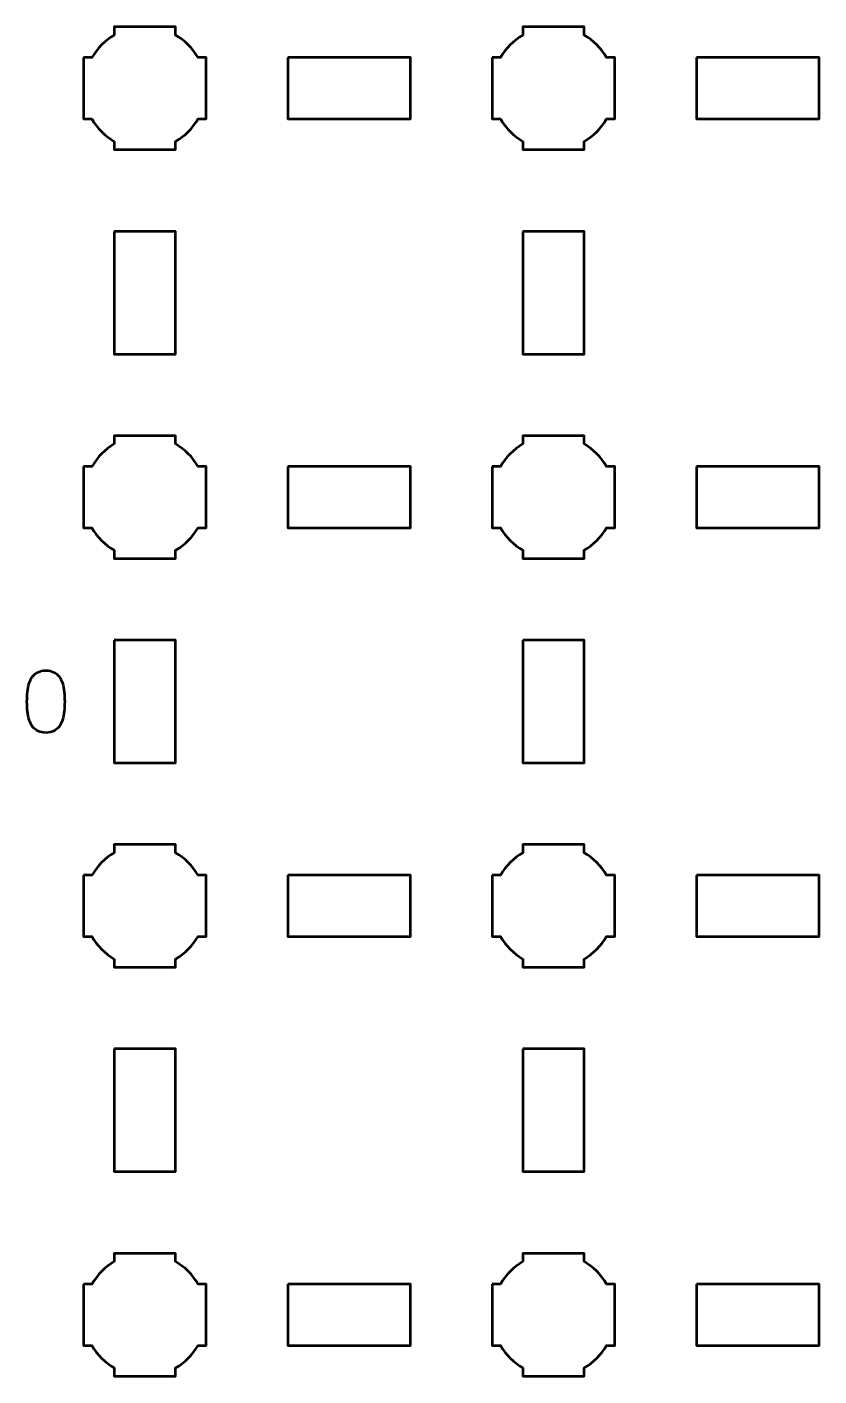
# Model space of a CAD drawing. Header units: centimetres. Extents: x -20.8 to -0.2, y -25.2 to -4.5.
# Drawn here: x -15.08 to -11.2, y -13.15 to -6.55 of the extents above; entities that cross this region are included whole.
import ezdxf

# ---------------------------------------------------------------- set-up
doc = ezdxf.new("R2010")
doc.units = ezdxf.units.CM
doc.header["$MEASUREMENT"] = 0
doc.layers.add('Layer 1', color=7, linetype='Continuous')

msp = doc.modelspace()

# ---------------------------------------------------------------- linework, layer by layer
at = {"layer": 'Layer 1', "lineweight": 53}
for points, knots in [([(-14.80001, -6.69995), (-14.80001, -6.69995), (-14.75981, -6.69995), (-14.75981, -6.69995), (-14.75981, -6.69995), (-14.73348, -6.65443), (-14.69552, -6.6165), (-14.65001, -6.59017), (-14.65001, -6.59017), (-14.65001, -6.59017), (-14.65001, -6.54995), (-14.65001, -6.54995), (-14.65001, -6.54995), (-14.65001, -6.54995), (-14.35001, -6.54995), (-14.35001, -6.54995), (-14.35001, -6.54995), (-14.35001, -6.54995), (-14.35001, -6.59014), (-14.35001, -6.59014), (-14.35001, -6.59014), (-14.30448, -6.61647), (-14.26649, -6.65442), (-14.24013, -6.69995), (-14.24013, -6.69995), (-14.24013, -6.69995), (-14.20001, -6.69995), (-14.20001, -6.69995), (-14.20001, -6.69995), (-14.20001, -6.69995), (-14.20001, -6.84537), (-14.20001, -6.84537), (-14.20001, -6.84537), (-14.20001, -6.84537), (-14.19995, -6.85002), (-14.19995, -6.85002), (-14.19995, -6.85002), (-14.19995, -6.85002), (-14.20001, -6.85466), (-14.20001, -6.85466), (-14.20001, -6.85466), (-14.20001, -6.85466), (-14.20001, -6.99995), (-14.20001, -6.99995), (-14.20001, -6.99995), (-14.20001, -6.99995), (-14.24008, -6.99995), (-14.24008, -6.99995), (-14.24008, -6.99995), (-14.26643, -7.04552), (-14.30443, -7.08353), (-14.35001, -7.10989), (-14.35001, -7.10989), (-14.35001, -7.10989), (-14.35001, -7.14995), (-14.35001, -7.14995), (-14.35001, -7.14995), (-14.35001, -7.14995), (-14.49329, -7.14995), (-14.49329, -7.14995), (-14.49329, -7.14995), (-14.49329, -7.14995), (-14.49996, -7.15003), (-14.49996, -7.15003), (-14.49996, -7.15003), (-14.49996, -7.15003), (-14.50664, -7.14995), (-14.50664, -7.14995), (-14.50664, -7.14995), (-14.50664, -7.14995), (-14.65001, -7.14995), (-14.65001, -7.14995), (-14.65001, -7.14995), (-14.65001, -7.14995), (-14.65001, -7.10985), (-14.65001, -7.10985), (-14.65001, -7.10985), (-14.69555, -7.08349), (-14.73353, -7.0455), (-14.75986, -6.99995), (-14.75986, -6.99995), (-14.75986, -6.99995), (-14.80001, -6.99995), (-14.80001, -6.99995), (-14.80001, -6.99995), (-14.80001, -6.99995), (-14.80001, -6.69995), (-14.80001, -6.69995)], [0, 0, 0, 0, 0.0454545, 0.0454545, 0.0454545, 0.0454545, 0.0909091, 0.0909091, 0.0909091, 0.0909091, 0.1363636, 0.1363636, 0.1363636, 0.1363636, 0.1818182, 0.1818182, 0.1818182, 0.1818182, 0.2272727, 0.2272727, 0.2272727, 0.2272727, 0.2727273, 0.2727273, 0.2727273, 0.2727273, 0.3181818, 0.3181818, 0.3181818, 0.3181818, 0.3636364, 0.3636364, 0.3636364, 0.3636364, 0.4090909, 0.4090909, 0.4090909, 0.4090909, 0.4545455, 0.4545455, 0.4545455, 0.4545455, 0.5, 0.5, 0.5, 0.5, 0.5454545, 0.5454545, 0.5454545, 0.5454545, 0.5909091, 0.5909091, 0.5909091, 0.5909091, 0.6363636, 0.6363636, 0.6363636, 0.6363636, 0.6818182, 0.6818182, 0.6818182, 0.6818182, 0.7272727, 0.7272727, 0.7272727, 0.7272727, 0.7727273, 0.7727273, 0.7727273, 0.7727273, 0.8181818, 0.8181818, 0.8181818, 0.8181818, 0.8636364, 0.8636364, 0.8636364, 0.8636364, 0.9090909, 0.9090909, 0.9090909, 0.9090909, 0.9545455, 0.9545455, 0.9545455, 0.9545455, 1, 1, 1, 1]), ([(-12.80001, -6.69995), (-12.80001, -6.69995), (-12.75981, -6.69995), (-12.75981, -6.69995), (-12.75981, -6.69995), (-12.73348, -6.65443), (-12.69552, -6.6165), (-12.65001, -6.59017), (-12.65001, -6.59017), (-12.65001, -6.59017), (-12.65001, -6.54995), (-12.65001, -6.54995), (-12.65001, -6.54995), (-12.65001, -6.54995), (-12.35001, -6.54995), (-12.35001, -6.54995), (-12.35001, -6.54995), (-12.35001, -6.54995), (-12.35001, -6.59014), (-12.35001, -6.59014), (-12.35001, -6.59014), (-12.30448, -6.61647), (-12.26649, -6.65442), (-12.24013, -6.69995), (-12.24013, -6.69995), (-12.24013, -6.69995), (-12.20001, -6.69995), (-12.20001, -6.69995), (-12.20001, -6.69995), (-12.20001, -6.69995), (-12.20001, -6.84537), (-12.20001, -6.84537), (-12.20001, -6.84537), (-12.20001, -6.84537), (-12.19995, -6.85002), (-12.19995, -6.85002), (-12.19995, -6.85002), (-12.19995, -6.85002), (-12.20001, -6.85466), (-12.20001, -6.85466), (-12.20001, -6.85466), (-12.20001, -6.85466), (-12.20001, -6.99995), (-12.20001, -6.99995), (-12.20001, -6.99995), (-12.20001, -6.99995), (-12.24008, -6.99995), (-12.24008, -6.99995), (-12.24008, -6.99995), (-12.26643, -7.04552), (-12.30443, -7.08353), (-12.35001, -7.10989), (-12.35001, -7.10989), (-12.35001, -7.10989), (-12.35001, -7.14995), (-12.35001, -7.14995), (-12.35001, -7.14995), (-12.35001, -7.14995), (-12.49329, -7.14995), (-12.49329, -7.14995), (-12.49329, -7.14995), (-12.49329, -7.14995), (-12.49996, -7.15003), (-12.49996, -7.15003), (-12.49996, -7.15003), (-12.49996, -7.15003), (-12.50664, -7.14995), (-12.50664, -7.14995), (-12.50664, -7.14995), (-12.50664, -7.14995), (-12.65001, -7.14995), (-12.65001, -7.14995), (-12.65001, -7.14995), (-12.65001, -7.14995), (-12.65001, -7.10985), (-12.65001, -7.10985), (-12.65001, -7.10985), (-12.69555, -7.08349), (-12.73353, -7.0455), (-12.75986, -6.99995), (-12.75986, -6.99995), (-12.75986, -6.99995), (-12.80001, -6.99995), (-12.80001, -6.99995), (-12.80001, -6.99995), (-12.80001, -6.99995), (-12.80001, -6.69995), (-12.80001, -6.69995)], [0, 0, 0, 0, 0.0454545, 0.0454545, 0.0454545, 0.0454545, 0.0909091, 0.0909091, 0.0909091, 0.0909091, 0.1363636, 0.1363636, 0.1363636, 0.1363636, 0.1818182, 0.1818182, 0.1818182, 0.1818182, 0.2272727, 0.2272727, 0.2272727, 0.2272727, 0.2727273, 0.2727273, 0.2727273, 0.2727273, 0.3181818, 0.3181818, 0.3181818, 0.3181818, 0.3636364, 0.3636364, 0.3636364, 0.3636364, 0.4090909, 0.4090909, 0.4090909, 0.4090909, 0.4545455, 0.4545455, 0.4545455, 0.4545455, 0.5, 0.5, 0.5, 0.5, 0.5454545, 0.5454545, 0.5454545, 0.5454545, 0.5909091, 0.5909091, 0.5909091, 0.5909091, 0.6363636, 0.6363636, 0.6363636, 0.6363636, 0.6818182, 0.6818182, 0.6818182, 0.6818182, 0.7272727, 0.7272727, 0.7272727, 0.7272727, 0.7727273, 0.7727273, 0.7727273, 0.7727273, 0.8181818, 0.8181818, 0.8181818, 0.8181818, 0.8636364, 0.8636364, 0.8636364, 0.8636364, 0.9090909, 0.9090909, 0.9090909, 0.9090909, 0.9545455, 0.9545455, 0.9545455, 0.9545455, 1, 1, 1, 1]), ([(-13.79993, -6.69994), (-13.79993, -6.69994), (-13.19993, -6.69994), (-13.19993, -6.69994), (-13.19993, -6.69994), (-13.19993, -6.69994), (-13.19993, -6.99994), (-13.19993, -6.99994), (-13.19993, -6.99994), (-13.19993, -6.99994), (-13.79993, -6.99994), (-13.79993, -6.99994), (-13.79993, -6.99994), (-13.79993, -6.99994), (-13.79993, -6.69994), (-13.79993, -6.69994)], [0, 0, 0, 0, 0.25, 0.25, 0.25, 0.25, 0.5, 0.5, 0.5, 0.5, 0.75, 0.75, 0.75, 0.75, 1, 1, 1, 1]), ([(-11.79993, -6.69987), (-11.79993, -6.69987), (-11.19993, -6.69987), (-11.19993, -6.69987), (-11.19993, -6.69987), (-11.19993, -6.69987), (-11.19993, -6.99987), (-11.19993, -6.99987), (-11.19993, -6.99987), (-11.19993, -6.99987), (-11.79993, -6.99987), (-11.79993, -6.99987), (-11.79993, -6.99987), (-11.79993, -6.99987), (-11.79993, -6.69987), (-11.79993, -6.69987)], [0, 0, 0, 0, 0.25, 0.25, 0.25, 0.25, 0.5, 0.5, 0.5, 0.5, 0.75, 0.75, 0.75, 0.75, 1, 1, 1, 1]), ([(-14.64995, -7.54999), (-14.64995, -7.54999), (-14.34994, -7.54999), (-14.34994, -7.54999), (-14.34994, -7.54999), (-14.34994, -7.54999), (-14.34994, -8.14999), (-14.34994, -8.14999), (-14.34994, -8.14999), (-14.34994, -8.14999), (-14.64995, -8.14999), (-14.64995, -8.14999), (-14.64995, -8.14999), (-14.64995, -8.14999), (-14.64995, -7.54999), (-14.64995, -7.54999)], [0, 0, 0, 0, 0.25, 0.25, 0.25, 0.25, 0.5, 0.5, 0.5, 0.5, 0.75, 0.75, 0.75, 0.75, 1, 1, 1, 1]), ([(-12.64995, -7.54999), (-12.64995, -7.54999), (-12.34994, -7.54999), (-12.34994, -7.54999), (-12.34994, -7.54999), (-12.34994, -7.54999), (-12.34994, -8.14999), (-12.34994, -8.14999), (-12.34994, -8.14999), (-12.34994, -8.14999), (-12.64995, -8.14999), (-12.64995, -8.14999), (-12.64995, -8.14999), (-12.64995, -8.14999), (-12.64995, -7.54999), (-12.64995, -7.54999)], [0, 0, 0, 0, 0.25, 0.25, 0.25, 0.25, 0.5, 0.5, 0.5, 0.5, 0.75, 0.75, 0.75, 0.75, 1, 1, 1, 1]), ([(-14.80001, -8.69995), (-14.80001, -8.69995), (-14.75981, -8.69995), (-14.75981, -8.69995), (-14.75981, -8.69995), (-14.73348, -8.65443), (-14.69552, -8.6165), (-14.65001, -8.59017), (-14.65001, -8.59017), (-14.65001, -8.59017), (-14.65001, -8.54995), (-14.65001, -8.54995), (-14.65001, -8.54995), (-14.65001, -8.54995), (-14.35001, -8.54995), (-14.35001, -8.54995), (-14.35001, -8.54995), (-14.35001, -8.54995), (-14.35001, -8.59014), (-14.35001, -8.59014), (-14.35001, -8.59014), (-14.30448, -8.61647), (-14.26649, -8.65442), (-14.24013, -8.69995), (-14.24013, -8.69995), (-14.24013, -8.69995), (-14.20001, -8.69995), (-14.20001, -8.69995), (-14.20001, -8.69995), (-14.20001, -8.69995), (-14.20001, -8.84537), (-14.20001, -8.84537), (-14.20001, -8.84537), (-14.20001, -8.84537), (-14.19995, -8.85002), (-14.19995, -8.85002), (-14.19995, -8.85002), (-14.19995, -8.85002), (-14.20001, -8.85466), (-14.20001, -8.85466), (-14.20001, -8.85466), (-14.20001, -8.85466), (-14.20001, -8.99995), (-14.20001, -8.99995), (-14.20001, -8.99995), (-14.20001, -8.99995), (-14.24008, -8.99995), (-14.24008, -8.99995), (-14.24008, -8.99995), (-14.26643, -9.04552), (-14.30443, -9.08353), (-14.35001, -9.10989), (-14.35001, -9.10989), (-14.35001, -9.10989), (-14.35001, -9.14995), (-14.35001, -9.14995), (-14.35001, -9.14995), (-14.35001, -9.14995), (-14.49329, -9.14995), (-14.49329, -9.14995), (-14.49329, -9.14995), (-14.49329, -9.14995), (-14.49996, -9.15003), (-14.49996, -9.15003), (-14.49996, -9.15003), (-14.49996, -9.15003), (-14.50664, -9.14995), (-14.50664, -9.14995), (-14.50664, -9.14995), (-14.50664, -9.14995), (-14.65001, -9.14995), (-14.65001, -9.14995), (-14.65001, -9.14995), (-14.65001, -9.14995), (-14.65001, -9.10985), (-14.65001, -9.10985), (-14.65001, -9.10985), (-14.69555, -9.08349), (-14.73353, -9.0455), (-14.75986, -8.99995), (-14.75986, -8.99995), (-14.75986, -8.99995), (-14.80001, -8.99995), (-14.80001, -8.99995), (-14.80001, -8.99995), (-14.80001, -8.99995), (-14.80001, -8.69995), (-14.80001, -8.69995)], [0, 0, 0, 0, 0.0454545, 0.0454545, 0.0454545, 0.0454545, 0.0909091, 0.0909091, 0.0909091, 0.0909091, 0.1363636, 0.1363636, 0.1363636, 0.1363636, 0.1818182, 0.1818182, 0.1818182, 0.1818182, 0.2272727, 0.2272727, 0.2272727, 0.2272727, 0.2727273, 0.2727273, 0.2727273, 0.2727273, 0.3181818, 0.3181818, 0.3181818, 0.3181818, 0.3636364, 0.3636364, 0.3636364, 0.3636364, 0.4090909, 0.4090909, 0.4090909, 0.4090909, 0.4545455, 0.4545455, 0.4545455, 0.4545455, 0.5, 0.5, 0.5, 0.5, 0.5454545, 0.5454545, 0.5454545, 0.5454545, 0.5909091, 0.5909091, 0.5909091, 0.5909091, 0.6363636, 0.6363636, 0.6363636, 0.6363636, 0.6818182, 0.6818182, 0.6818182, 0.6818182, 0.7272727, 0.7272727, 0.7272727, 0.7272727, 0.7727273, 0.7727273, 0.7727273, 0.7727273, 0.8181818, 0.8181818, 0.8181818, 0.8181818, 0.8636364, 0.8636364, 0.8636364, 0.8636364, 0.9090909, 0.9090909, 0.9090909, 0.9090909, 0.9545455, 0.9545455, 0.9545455, 0.9545455, 1, 1, 1, 1]), ([(-12.80001, -8.69995), (-12.80001, -8.69995), (-12.75981, -8.69995), (-12.75981, -8.69995), (-12.75981, -8.69995), (-12.73348, -8.65443), (-12.69552, -8.6165), (-12.65001, -8.59017), (-12.65001, -8.59017), (-12.65001, -8.59017), (-12.65001, -8.54995), (-12.65001, -8.54995), (-12.65001, -8.54995), (-12.65001, -8.54995), (-12.35001, -8.54995), (-12.35001, -8.54995), (-12.35001, -8.54995), (-12.35001, -8.54995), (-12.35001, -8.59014), (-12.35001, -8.59014), (-12.35001, -8.59014), (-12.30448, -8.61647), (-12.26649, -8.65442), (-12.24013, -8.69995), (-12.24013, -8.69995), (-12.24013, -8.69995), (-12.20001, -8.69995), (-12.20001, -8.69995), (-12.20001, -8.69995), (-12.20001, -8.69995), (-12.20001, -8.84537), (-12.20001, -8.84537), (-12.20001, -8.84537), (-12.20001, -8.84537), (-12.19995, -8.85002), (-12.19995, -8.85002), (-12.19995, -8.85002), (-12.19995, -8.85002), (-12.20001, -8.85466), (-12.20001, -8.85466), (-12.20001, -8.85466), (-12.20001, -8.85466), (-12.20001, -8.99995), (-12.20001, -8.99995), (-12.20001, -8.99995), (-12.20001, -8.99995), (-12.24008, -8.99995), (-12.24008, -8.99995), (-12.24008, -8.99995), (-12.26643, -9.04552), (-12.30443, -9.08353), (-12.35001, -9.10989), (-12.35001, -9.10989), (-12.35001, -9.10989), (-12.35001, -9.14995), (-12.35001, -9.14995), (-12.35001, -9.14995), (-12.35001, -9.14995), (-12.49329, -9.14995), (-12.49329, -9.14995), (-12.49329, -9.14995), (-12.49329, -9.14995), (-12.49996, -9.15003), (-12.49996, -9.15003), (-12.49996, -9.15003), (-12.49996, -9.15003), (-12.50664, -9.14995), (-12.50664, -9.14995), (-12.50664, -9.14995), (-12.50664, -9.14995), (-12.65001, -9.14995), (-12.65001, -9.14995), (-12.65001, -9.14995), (-12.65001, -9.14995), (-12.65001, -9.10985), (-12.65001, -9.10985), (-12.65001, -9.10985), (-12.69555, -9.08349), (-12.73353, -9.0455), (-12.75986, -8.99995), (-12.75986, -8.99995), (-12.75986, -8.99995), (-12.80001, -8.99995), (-12.80001, -8.99995), (-12.80001, -8.99995), (-12.80001, -8.99995), (-12.80001, -8.69995), (-12.80001, -8.69995)], [0, 0, 0, 0, 0.0454545, 0.0454545, 0.0454545, 0.0454545, 0.0909091, 0.0909091, 0.0909091, 0.0909091, 0.1363636, 0.1363636, 0.1363636, 0.1363636, 0.1818182, 0.1818182, 0.1818182, 0.1818182, 0.2272727, 0.2272727, 0.2272727, 0.2272727, 0.2727273, 0.2727273, 0.2727273, 0.2727273, 0.3181818, 0.3181818, 0.3181818, 0.3181818, 0.3636364, 0.3636364, 0.3636364, 0.3636364, 0.4090909, 0.4090909, 0.4090909, 0.4090909, 0.4545455, 0.4545455, 0.4545455, 0.4545455, 0.5, 0.5, 0.5, 0.5, 0.5454545, 0.5454545, 0.5454545, 0.5454545, 0.5909091, 0.5909091, 0.5909091, 0.5909091, 0.6363636, 0.6363636, 0.6363636, 0.6363636, 0.6818182, 0.6818182, 0.6818182, 0.6818182, 0.7272727, 0.7272727, 0.7272727, 0.7272727, 0.7727273, 0.7727273, 0.7727273, 0.7727273, 0.8181818, 0.8181818, 0.8181818, 0.8181818, 0.8636364, 0.8636364, 0.8636364, 0.8636364, 0.9090909, 0.9090909, 0.9090909, 0.9090909, 0.9545455, 0.9545455, 0.9545455, 0.9545455, 1, 1, 1, 1]), ([(-13.79993, -8.69994), (-13.79993, -8.69994), (-13.19993, -8.69994), (-13.19993, -8.69994), (-13.19993, -8.69994), (-13.19993, -8.69994), (-13.19993, -8.99994), (-13.19993, -8.99994), (-13.19993, -8.99994), (-13.19993, -8.99994), (-13.79993, -8.99994), (-13.79993, -8.99994), (-13.79993, -8.99994), (-13.79993, -8.99994), (-13.79993, -8.69994), (-13.79993, -8.69994)], [0, 0, 0, 0, 0.25, 0.25, 0.25, 0.25, 0.5, 0.5, 0.5, 0.5, 0.75, 0.75, 0.75, 0.75, 1, 1, 1, 1]), ([(-11.79993, -8.69994), (-11.79993, -8.69994), (-11.19993, -8.69994), (-11.19993, -8.69994), (-11.19993, -8.69994), (-11.19993, -8.69994), (-11.19993, -8.99994), (-11.19993, -8.99994), (-11.19993, -8.99994), (-11.19993, -8.99994), (-11.79993, -8.99994), (-11.79993, -8.99994), (-11.79993, -8.99994), (-11.79993, -8.99994), (-11.79993, -8.69994), (-11.79993, -8.69994)], [0, 0, 0, 0, 0.25, 0.25, 0.25, 0.25, 0.5, 0.5, 0.5, 0.5, 0.75, 0.75, 0.75, 0.75, 1, 1, 1, 1]), ([(-14.65005, -9.54992), (-14.65005, -9.54992), (-14.35005, -9.54992), (-14.35005, -9.54992), (-14.35005, -9.54992), (-14.35005, -9.54992), (-14.35005, -10.14993), (-14.35005, -10.14993), (-14.35005, -10.14993), (-14.35005, -10.14993), (-14.65005, -10.14993), (-14.65005, -10.14993), (-14.65005, -10.14993), (-14.65005, -10.14993), (-14.65005, -9.54992), (-14.65005, -9.54992)], [0, 0, 0, 0, 0.25, 0.25, 0.25, 0.25, 0.5, 0.5, 0.5, 0.5, 0.75, 0.75, 0.75, 0.75, 1, 1, 1, 1]), ([(-12.64995, -9.54992), (-12.64995, -9.54992), (-12.34994, -9.54992), (-12.34994, -9.54992), (-12.34994, -9.54992), (-12.34994, -9.54992), (-12.34994, -10.14993), (-12.34994, -10.14993), (-12.34994, -10.14993), (-12.34994, -10.14993), (-12.64995, -10.14993), (-12.64995, -10.14993), (-12.64995, -10.14993), (-12.64995, -10.14993), (-12.64995, -9.54992), (-12.64995, -9.54992)], [0, 0, 0, 0, 0.25, 0.25, 0.25, 0.25, 0.5, 0.5, 0.5, 0.5, 0.75, 0.75, 0.75, 0.75, 1, 1, 1, 1]), ([(-14.80001, -10.69995), (-14.80001, -10.69995), (-14.75981, -10.69995), (-14.75981, -10.69995), (-14.75981, -10.69995), (-14.73348, -10.65443), (-14.69552, -10.6165), (-14.65001, -10.59017), (-14.65001, -10.59017), (-14.65001, -10.59017), (-14.65001, -10.54995), (-14.65001, -10.54995), (-14.65001, -10.54995), (-14.65001, -10.54995), (-14.35001, -10.54995), (-14.35001, -10.54995), (-14.35001, -10.54995), (-14.35001, -10.54995), (-14.35001, -10.59014), (-14.35001, -10.59014), (-14.35001, -10.59014), (-14.30448, -10.61647), (-14.26649, -10.65442), (-14.24013, -10.69995), (-14.24013, -10.69995), (-14.24013, -10.69995), (-14.20001, -10.69995), (-14.20001, -10.69995), (-14.20001, -10.69995), (-14.20001, -10.69995), (-14.20001, -10.84537), (-14.20001, -10.84537), (-14.20001, -10.84537), (-14.20001, -10.84537), (-14.19995, -10.85002), (-14.19995, -10.85002), (-14.19995, -10.85002), (-14.19995, -10.85002), (-14.20001, -10.85466), (-14.20001, -10.85466), (-14.20001, -10.85466), (-14.20001, -10.85466), (-14.20001, -10.99995), (-14.20001, -10.99995), (-14.20001, -10.99995), (-14.20001, -10.99995), (-14.24008, -10.99995), (-14.24008, -10.99995), (-14.24008, -10.99995), (-14.26643, -11.04552), (-14.30443, -11.08353), (-14.35001, -11.10989), (-14.35001, -11.10989), (-14.35001, -11.10989), (-14.35001, -11.14995), (-14.35001, -11.14995), (-14.35001, -11.14995), (-14.35001, -11.14995), (-14.49329, -11.14995), (-14.49329, -11.14995), (-14.49329, -11.14995), (-14.49329, -11.14995), (-14.49996, -11.15003), (-14.49996, -11.15003), (-14.49996, -11.15003), (-14.49996, -11.15003), (-14.50664, -11.14995), (-14.50664, -11.14995), (-14.50664, -11.14995), (-14.50664, -11.14995), (-14.65001, -11.14995), (-14.65001, -11.14995), (-14.65001, -11.14995), (-14.65001, -11.14995), (-14.65001, -11.10985), (-14.65001, -11.10985), (-14.65001, -11.10985), (-14.69555, -11.08349), (-14.73353, -11.0455), (-14.75986, -10.99995), (-14.75986, -10.99995), (-14.75986, -10.99995), (-14.80001, -10.99995), (-14.80001, -10.99995), (-14.80001, -10.99995), (-14.80001, -10.99995), (-14.80001, -10.69995), (-14.80001, -10.69995)], [0, 0, 0, 0, 0.0454545, 0.0454545, 0.0454545, 0.0454545, 0.0909091, 0.0909091, 0.0909091, 0.0909091, 0.1363636, 0.1363636, 0.1363636, 0.1363636, 0.1818182, 0.1818182, 0.1818182, 0.1818182, 0.2272727, 0.2272727, 0.2272727, 0.2272727, 0.2727273, 0.2727273, 0.2727273, 0.2727273, 0.3181818, 0.3181818, 0.3181818, 0.3181818, 0.3636364, 0.3636364, 0.3636364, 0.3636364, 0.4090909, 0.4090909, 0.4090909, 0.4090909, 0.4545455, 0.4545455, 0.4545455, 0.4545455, 0.5, 0.5, 0.5, 0.5, 0.5454545, 0.5454545, 0.5454545, 0.5454545, 0.5909091, 0.5909091, 0.5909091, 0.5909091, 0.6363636, 0.6363636, 0.6363636, 0.6363636, 0.6818182, 0.6818182, 0.6818182, 0.6818182, 0.7272727, 0.7272727, 0.7272727, 0.7272727, 0.7727273, 0.7727273, 0.7727273, 0.7727273, 0.8181818, 0.8181818, 0.8181818, 0.8181818, 0.8636364, 0.8636364, 0.8636364, 0.8636364, 0.9090909, 0.9090909, 0.9090909, 0.9090909, 0.9545455, 0.9545455, 0.9545455, 0.9545455, 1, 1, 1, 1]), ([(-12.80001, -10.69995), (-12.80001, -10.69995), (-12.75981, -10.69995), (-12.75981, -10.69995), (-12.75981, -10.69995), (-12.73348, -10.65443), (-12.69552, -10.6165), (-12.65001, -10.59017), (-12.65001, -10.59017), (-12.65001, -10.59017), (-12.65001, -10.54995), (-12.65001, -10.54995), (-12.65001, -10.54995), (-12.65001, -10.54995), (-12.35001, -10.54995), (-12.35001, -10.54995), (-12.35001, -10.54995), (-12.35001, -10.54995), (-12.35001, -10.59014), (-12.35001, -10.59014), (-12.35001, -10.59014), (-12.30448, -10.61647), (-12.26649, -10.65442), (-12.24013, -10.69995), (-12.24013, -10.69995), (-12.24013, -10.69995), (-12.20001, -10.69995), (-12.20001, -10.69995), (-12.20001, -10.69995), (-12.20001, -10.69995), (-12.20001, -10.84537), (-12.20001, -10.84537), (-12.20001, -10.84537), (-12.20001, -10.84537), (-12.19995, -10.85002), (-12.19995, -10.85002), (-12.19995, -10.85002), (-12.19995, -10.85002), (-12.20001, -10.85466), (-12.20001, -10.85466), (-12.20001, -10.85466), (-12.20001, -10.85466), (-12.20001, -10.99995), (-12.20001, -10.99995), (-12.20001, -10.99995), (-12.20001, -10.99995), (-12.24008, -10.99995), (-12.24008, -10.99995), (-12.24008, -10.99995), (-12.26643, -11.04552), (-12.30443, -11.08353), (-12.35001, -11.10989), (-12.35001, -11.10989), (-12.35001, -11.10989), (-12.35001, -11.14995), (-12.35001, -11.14995), (-12.35001, -11.14995), (-12.35001, -11.14995), (-12.49329, -11.14995), (-12.49329, -11.14995), (-12.49329, -11.14995), (-12.49329, -11.14995), (-12.49996, -11.15003), (-12.49996, -11.15003), (-12.49996, -11.15003), (-12.49996, -11.15003), (-12.50664, -11.14995), (-12.50664, -11.14995), (-12.50664, -11.14995), (-12.50664, -11.14995), (-12.65001, -11.14995), (-12.65001, -11.14995), (-12.65001, -11.14995), (-12.65001, -11.14995), (-12.65001, -11.10985), (-12.65001, -11.10985), (-12.65001, -11.10985), (-12.69555, -11.08349), (-12.73353, -11.0455), (-12.75986, -10.99995), (-12.75986, -10.99995), (-12.75986, -10.99995), (-12.80001, -10.99995), (-12.80001, -10.99995), (-12.80001, -10.99995), (-12.80001, -10.99995), (-12.80001, -10.69995), (-12.80001, -10.69995)], [0, 0, 0, 0, 0.0454545, 0.0454545, 0.0454545, 0.0454545, 0.0909091, 0.0909091, 0.0909091, 0.0909091, 0.1363636, 0.1363636, 0.1363636, 0.1363636, 0.1818182, 0.1818182, 0.1818182, 0.1818182, 0.2272727, 0.2272727, 0.2272727, 0.2272727, 0.2727273, 0.2727273, 0.2727273, 0.2727273, 0.3181818, 0.3181818, 0.3181818, 0.3181818, 0.3636364, 0.3636364, 0.3636364, 0.3636364, 0.4090909, 0.4090909, 0.4090909, 0.4090909, 0.4545455, 0.4545455, 0.4545455, 0.4545455, 0.5, 0.5, 0.5, 0.5, 0.5454545, 0.5454545, 0.5454545, 0.5454545, 0.5909091, 0.5909091, 0.5909091, 0.5909091, 0.6363636, 0.6363636, 0.6363636, 0.6363636, 0.6818182, 0.6818182, 0.6818182, 0.6818182, 0.7272727, 0.7272727, 0.7272727, 0.7272727, 0.7727273, 0.7727273, 0.7727273, 0.7727273, 0.8181818, 0.8181818, 0.8181818, 0.8181818, 0.8636364, 0.8636364, 0.8636364, 0.8636364, 0.9090909, 0.9090909, 0.9090909, 0.9090909, 0.9545455, 0.9545455, 0.9545455, 0.9545455, 1, 1, 1, 1]), ([(-13.79993, -10.69987), (-13.79993, -10.69987), (-13.19993, -10.69987), (-13.19993, -10.69987), (-13.19993, -10.69987), (-13.19993, -10.69987), (-13.19993, -10.99987), (-13.19993, -10.99987), (-13.19993, -10.99987), (-13.19993, -10.99987), (-13.79993, -10.99987), (-13.79993, -10.99987), (-13.79993, -10.99987), (-13.79993, -10.99987), (-13.79993, -10.69987), (-13.79993, -10.69987)], [0, 0, 0, 0, 0.25, 0.25, 0.25, 0.25, 0.5, 0.5, 0.5, 0.5, 0.75, 0.75, 0.75, 0.75, 1, 1, 1, 1]), ([(-11.79993, -10.69987), (-11.79993, -10.69987), (-11.19993, -10.69987), (-11.19993, -10.69987), (-11.19993, -10.69987), (-11.19993, -10.69987), (-11.19993, -10.99987), (-11.19993, -10.99987), (-11.19993, -10.99987), (-11.19993, -10.99987), (-11.79993, -10.99987), (-11.79993, -10.99987), (-11.79993, -10.99987), (-11.79993, -10.99987), (-11.79993, -10.69987), (-11.79993, -10.69987)], [0, 0, 0, 0, 0.25, 0.25, 0.25, 0.25, 0.5, 0.5, 0.5, 0.5, 0.75, 0.75, 0.75, 0.75, 1, 1, 1, 1]), ([(-14.65005, -11.54999), (-14.65005, -11.54999), (-14.35005, -11.54999), (-14.35005, -11.54999), (-14.35005, -11.54999), (-14.35005, -11.54999), (-14.35005, -12.14999), (-14.35005, -12.14999), (-14.35005, -12.14999), (-14.35005, -12.14999), (-14.65005, -12.14999), (-14.65005, -12.14999), (-14.65005, -12.14999), (-14.65005, -12.14999), (-14.65005, -11.54999), (-14.65005, -11.54999)], [0, 0, 0, 0, 0.25, 0.25, 0.25, 0.25, 0.5, 0.5, 0.5, 0.5, 0.75, 0.75, 0.75, 0.75, 1, 1, 1, 1]), ([(-12.64995, -11.54999), (-12.64995, -11.54999), (-12.34994, -11.54999), (-12.34994, -11.54999), (-12.34994, -11.54999), (-12.34994, -11.54999), (-12.34994, -12.14999), (-12.34994, -12.14999), (-12.34994, -12.14999), (-12.34994, -12.14999), (-12.64995, -12.14999), (-12.64995, -12.14999), (-12.64995, -12.14999), (-12.64995, -12.14999), (-12.64995, -11.54999), (-12.64995, -11.54999)], [0, 0, 0, 0, 0.25, 0.25, 0.25, 0.25, 0.5, 0.5, 0.5, 0.5, 0.75, 0.75, 0.75, 0.75, 1, 1, 1, 1]), ([(-14.80001, -12.69995), (-14.80001, -12.69995), (-14.75981, -12.69995), (-14.75981, -12.69995), (-14.75981, -12.69995), (-14.73348, -12.65443), (-14.69552, -12.6165), (-14.65001, -12.59017), (-14.65001, -12.59017), (-14.65001, -12.59017), (-14.65001, -12.54995), (-14.65001, -12.54995), (-14.65001, -12.54995), (-14.65001, -12.54995), (-14.35001, -12.54995), (-14.35001, -12.54995), (-14.35001, -12.54995), (-14.35001, -12.54995), (-14.35001, -12.59014), (-14.35001, -12.59014), (-14.35001, -12.59014), (-14.30448, -12.61647), (-14.26649, -12.65442), (-14.24013, -12.69995), (-14.24013, -12.69995), (-14.24013, -12.69995), (-14.20001, -12.69995), (-14.20001, -12.69995), (-14.20001, -12.69995), (-14.20001, -12.69995), (-14.20001, -12.84537), (-14.20001, -12.84537), (-14.20001, -12.84537), (-14.20001, -12.84537), (-14.19995, -12.85002), (-14.19995, -12.85002), (-14.19995, -12.85002), (-14.19995, -12.85002), (-14.20001, -12.85466), (-14.20001, -12.85466), (-14.20001, -12.85466), (-14.20001, -12.85466), (-14.20001, -12.99995), (-14.20001, -12.99995), (-14.20001, -12.99995), (-14.20001, -12.99995), (-14.24008, -12.99995), (-14.24008, -12.99995), (-14.24008, -12.99995), (-14.26643, -13.04552), (-14.30443, -13.08353), (-14.35001, -13.10989), (-14.35001, -13.10989), (-14.35001, -13.10989), (-14.35001, -13.14995), (-14.35001, -13.14995), (-14.35001, -13.14995), (-14.35001, -13.14995), (-14.49329, -13.14995), (-14.49329, -13.14995), (-14.49329, -13.14995), (-14.49329, -13.14995), (-14.49996, -13.15003), (-14.49996, -13.15003), (-14.49996, -13.15003), (-14.49996, -13.15003), (-14.50664, -13.14995), (-14.50664, -13.14995), (-14.50664, -13.14995), (-14.50664, -13.14995), (-14.65001, -13.14995), (-14.65001, -13.14995), (-14.65001, -13.14995), (-14.65001, -13.14995), (-14.65001, -13.10985), (-14.65001, -13.10985), (-14.65001, -13.10985), (-14.69555, -13.08349), (-14.73353, -13.0455), (-14.75986, -12.99995), (-14.75986, -12.99995), (-14.75986, -12.99995), (-14.80001, -12.99995), (-14.80001, -12.99995), (-14.80001, -12.99995), (-14.80001, -12.99995), (-14.80001, -12.69995), (-14.80001, -12.69995)], [0, 0, 0, 0, 0.0454545, 0.0454545, 0.0454545, 0.0454545, 0.0909091, 0.0909091, 0.0909091, 0.0909091, 0.1363636, 0.1363636, 0.1363636, 0.1363636, 0.1818182, 0.1818182, 0.1818182, 0.1818182, 0.2272727, 0.2272727, 0.2272727, 0.2272727, 0.2727273, 0.2727273, 0.2727273, 0.2727273, 0.3181818, 0.3181818, 0.3181818, 0.3181818, 0.3636364, 0.3636364, 0.3636364, 0.3636364, 0.4090909, 0.4090909, 0.4090909, 0.4090909, 0.4545455, 0.4545455, 0.4545455, 0.4545455, 0.5, 0.5, 0.5, 0.5, 0.5454545, 0.5454545, 0.5454545, 0.5454545, 0.5909091, 0.5909091, 0.5909091, 0.5909091, 0.6363636, 0.6363636, 0.6363636, 0.6363636, 0.6818182, 0.6818182, 0.6818182, 0.6818182, 0.7272727, 0.7272727, 0.7272727, 0.7272727, 0.7727273, 0.7727273, 0.7727273, 0.7727273, 0.8181818, 0.8181818, 0.8181818, 0.8181818, 0.8636364, 0.8636364, 0.8636364, 0.8636364, 0.9090909, 0.9090909, 0.9090909, 0.9090909, 0.9545455, 0.9545455, 0.9545455, 0.9545455, 1, 1, 1, 1]), ([(-12.80001, -12.69995), (-12.80001, -12.69995), (-12.75981, -12.69995), (-12.75981, -12.69995), (-12.75981, -12.69995), (-12.73348, -12.65443), (-12.69552, -12.6165), (-12.65001, -12.59017), (-12.65001, -12.59017), (-12.65001, -12.59017), (-12.65001, -12.54995), (-12.65001, -12.54995), (-12.65001, -12.54995), (-12.65001, -12.54995), (-12.35001, -12.54995), (-12.35001, -12.54995), (-12.35001, -12.54995), (-12.35001, -12.54995), (-12.35001, -12.59014), (-12.35001, -12.59014), (-12.35001, -12.59014), (-12.30448, -12.61647), (-12.26649, -12.65442), (-12.24013, -12.69995), (-12.24013, -12.69995), (-12.24013, -12.69995), (-12.20001, -12.69995), (-12.20001, -12.69995), (-12.20001, -12.69995), (-12.20001, -12.69995), (-12.20001, -12.84537), (-12.20001, -12.84537), (-12.20001, -12.84537), (-12.20001, -12.84537), (-12.19995, -12.85002), (-12.19995, -12.85002), (-12.19995, -12.85002), (-12.19995, -12.85002), (-12.20001, -12.85466), (-12.20001, -12.85466), (-12.20001, -12.85466), (-12.20001, -12.85466), (-12.20001, -12.99995), (-12.20001, -12.99995), (-12.20001, -12.99995), (-12.20001, -12.99995), (-12.24008, -12.99995), (-12.24008, -12.99995), (-12.24008, -12.99995), (-12.26643, -13.04552), (-12.30443, -13.08353), (-12.35001, -13.10989), (-12.35001, -13.10989), (-12.35001, -13.10989), (-12.35001, -13.14995), (-12.35001, -13.14995), (-12.35001, -13.14995), (-12.35001, -13.14995), (-12.49329, -13.14995), (-12.49329, -13.14995), (-12.49329, -13.14995), (-12.49329, -13.14995), (-12.49996, -13.15003), (-12.49996, -13.15003), (-12.49996, -13.15003), (-12.49996, -13.15003), (-12.50664, -13.14995), (-12.50664, -13.14995), (-12.50664, -13.14995), (-12.50664, -13.14995), (-12.65001, -13.14995), (-12.65001, -13.14995), (-12.65001, -13.14995), (-12.65001, -13.14995), (-12.65001, -13.10985), (-12.65001, -13.10985), (-12.65001, -13.10985), (-12.69555, -13.08349), (-12.73353, -13.0455), (-12.75986, -12.99995), (-12.75986, -12.99995), (-12.75986, -12.99995), (-12.80001, -12.99995), (-12.80001, -12.99995), (-12.80001, -12.99995), (-12.80001, -12.99995), (-12.80001, -12.69995), (-12.80001, -12.69995)], [0, 0, 0, 0, 0.0454545, 0.0454545, 0.0454545, 0.0454545, 0.0909091, 0.0909091, 0.0909091, 0.0909091, 0.1363636, 0.1363636, 0.1363636, 0.1363636, 0.1818182, 0.1818182, 0.1818182, 0.1818182, 0.2272727, 0.2272727, 0.2272727, 0.2272727, 0.2727273, 0.2727273, 0.2727273, 0.2727273, 0.3181818, 0.3181818, 0.3181818, 0.3181818, 0.3636364, 0.3636364, 0.3636364, 0.3636364, 0.4090909, 0.4090909, 0.4090909, 0.4090909, 0.4545455, 0.4545455, 0.4545455, 0.4545455, 0.5, 0.5, 0.5, 0.5, 0.5454545, 0.5454545, 0.5454545, 0.5454545, 0.5909091, 0.5909091, 0.5909091, 0.5909091, 0.6363636, 0.6363636, 0.6363636, 0.6363636, 0.6818182, 0.6818182, 0.6818182, 0.6818182, 0.7272727, 0.7272727, 0.7272727, 0.7272727, 0.7727273, 0.7727273, 0.7727273, 0.7727273, 0.8181818, 0.8181818, 0.8181818, 0.8181818, 0.8636364, 0.8636364, 0.8636364, 0.8636364, 0.9090909, 0.9090909, 0.9090909, 0.9090909, 0.9545455, 0.9545455, 0.9545455, 0.9545455, 1, 1, 1, 1]), ([(-13.8, -12.69994), (-13.8, -12.69994), (-13.19999, -12.69994), (-13.19999, -12.69994), (-13.19999, -12.69994), (-13.19999, -12.69994), (-13.19999, -12.99994), (-13.19999, -12.99994), (-13.19999, -12.99994), (-13.19999, -12.99994), (-13.8, -12.99994), (-13.8, -12.99994), (-13.8, -12.99994), (-13.8, -12.99994), (-13.8, -12.69994), (-13.8, -12.69994)], [0, 0, 0, 0, 0.25, 0.25, 0.25, 0.25, 0.5, 0.5, 0.5, 0.5, 0.75, 0.75, 0.75, 0.75, 1, 1, 1, 1]), ([(-11.8, -12.69994), (-11.8, -12.69994), (-11.19999, -12.69994), (-11.19999, -12.69994), (-11.19999, -12.69994), (-11.19999, -12.69994), (-11.19999, -12.99994), (-11.19999, -12.99994), (-11.19999, -12.99994), (-11.19999, -12.99994), (-11.8, -12.99994), (-11.8, -12.99994), (-11.8, -12.99994), (-11.8, -12.99994), (-11.8, -12.69994), (-11.8, -12.69994)], [0, 0, 0, 0, 0.25, 0.25, 0.25, 0.25, 0.5, 0.5, 0.5, 0.5, 0.75, 0.75, 0.75, 0.75, 1, 1, 1, 1])]:
    msp.add_open_spline(points, degree=3, knots=knots, dxfattribs=at)
at = {"layer": 'Layer 1', "color": 30, "lineweight": 53}
msp.add_open_spline([(-14.98523, -10.00279), (-14.97042, -10.00272), (-14.95765, -10.00011), (-14.94699, -9.99503), (-14.94699, -9.99503), (-14.93641, -9.98995), (-14.92759, -9.98268), (-14.92054, -9.97344), (-14.92054, -9.97344), (-14.91355, -9.96413), (-14.90805, -9.95312), (-14.90396, -9.94042), (-14.90396, -9.94042), (-14.89993, -9.92772), (-14.89704, -9.91382), (-14.89542, -9.89858), (-14.89542, -9.89858), (-14.89372, -9.88334), (-14.89288, -9.86732), (-14.89295, -9.85039), (-14.89295, -9.85039), (-14.89288, -9.83353), (-14.89372, -9.81751), (-14.89542, -9.80234), (-14.89542, -9.80234), (-14.89704, -9.78717), (-14.89993, -9.7732), (-14.90396, -9.7605), (-14.90396, -9.7605), (-14.90805, -9.74787), (-14.91355, -9.73687), (-14.92054, -9.72748), (-14.92054, -9.72748), (-14.92759, -9.71817), (-14.93641, -9.7109), (-14.94699, -9.70582), (-14.94699, -9.70582), (-14.95765, -9.70067), (-14.97042, -9.69806), (-14.98523, -9.69799), (-14.98523, -9.69799), (-15.00005, -9.69806), (-15.01282, -9.70067), (-15.02348, -9.70582), (-15.02348, -9.70582), (-15.03406, -9.7109), (-15.04288, -9.71817), (-15.04993, -9.72748), (-15.04993, -9.72748), (-15.05692, -9.73687), (-15.06242, -9.74787), (-15.06651, -9.7605), (-15.06651, -9.7605), (-15.07054, -9.7732), (-15.07343, -9.78717), (-15.07505, -9.80234), (-15.07505, -9.80234), (-15.07674, -9.81751), (-15.07759, -9.83353), (-15.07752, -9.85039), (-15.07752, -9.85039), (-15.07759, -9.86732), (-15.07674, -9.88334), (-15.07505, -9.89858), (-15.07505, -9.89858), (-15.07343, -9.91382), (-15.07054, -9.92772), (-15.06651, -9.94042), (-15.06651, -9.94042), (-15.06242, -9.95312), (-15.05692, -9.96413), (-15.04993, -9.97344), (-15.04993, -9.97344), (-15.04288, -9.98268), (-15.03406, -9.98995), (-15.02348, -9.99503), (-15.02348, -9.99503), (-15.01282, -10.00011), (-15.00005, -10.00272), (-14.98523, -10.00279)], degree=3, knots=[0, 0, 0, 0, 0.05, 0.05, 0.05, 0.05, 0.1, 0.1, 0.1, 0.1, 0.15, 0.15, 0.15, 0.15, 0.2, 0.2, 0.2, 0.2, 0.25, 0.25, 0.25, 0.25, 0.3, 0.3, 0.3, 0.3, 0.35, 0.35, 0.35, 0.35, 0.4, 0.4, 0.4, 0.4, 0.45, 0.45, 0.45, 0.45, 0.5, 0.5, 0.5, 0.5, 0.55, 0.55, 0.55, 0.55, 0.6, 0.6, 0.6, 0.6, 0.65, 0.65, 0.65, 0.65, 0.7, 0.7, 0.7, 0.7, 0.75, 0.75, 0.75, 0.75, 0.8, 0.8, 0.8, 0.8, 0.85, 0.85, 0.85, 0.85, 0.9, 0.9, 0.9, 0.9, 0.95, 0.95, 0.95, 0.95, 1, 1, 1, 1], dxfattribs=at)
msp.add_open_spline([(-14.98523, -10.00279), (-14.97042, -10.00272), (-14.95765, -10.00011), (-14.94699, -9.99503), (-14.94699, -9.99503), (-14.93641, -9.98995), (-14.92759, -9.98268), (-14.92054, -9.97344), (-14.92054, -9.97344), (-14.91355, -9.96413), (-14.90805, -9.95312), (-14.90396, -9.94042), (-14.90396, -9.94042), (-14.89993, -9.92772), (-14.89704, -9.91382), (-14.89542, -9.89858), (-14.89542, -9.89858), (-14.89372, -9.88334), (-14.89288, -9.86732), (-14.89295, -9.85039), (-14.89295, -9.85039), (-14.89288, -9.83353), (-14.89372, -9.81751), (-14.89542, -9.80234), (-14.89542, -9.80234), (-14.89704, -9.78717), (-14.89993, -9.7732), (-14.90396, -9.7605), (-14.90396, -9.7605), (-14.90805, -9.74787), (-14.91355, -9.73687), (-14.92054, -9.72748), (-14.92054, -9.72748), (-14.92759, -9.71817), (-14.93641, -9.7109), (-14.94699, -9.70582), (-14.94699, -9.70582), (-14.95765, -9.70067), (-14.97042, -9.69806), (-14.98523, -9.69799), (-14.98523, -9.69799), (-15.00005, -9.69806), (-15.01282, -9.70067), (-15.02348, -9.70582), (-15.02348, -9.70582), (-15.03406, -9.7109), (-15.04288, -9.71817), (-15.04993, -9.72748), (-15.04993, -9.72748), (-15.05692, -9.73687), (-15.06242, -9.74787), (-15.06651, -9.7605), (-15.06651, -9.7605), (-15.07054, -9.7732), (-15.07343, -9.78717), (-15.07505, -9.80234), (-15.07505, -9.80234), (-15.07674, -9.81751), (-15.07759, -9.83353), (-15.07752, -9.85039), (-15.07752, -9.85039), (-15.07759, -9.86732), (-15.07674, -9.88334), (-15.07505, -9.89858), (-15.07505, -9.89858), (-15.07343, -9.91382), (-15.07054, -9.92772), (-15.06651, -9.94042), (-15.06651, -9.94042), (-15.06242, -9.95312), (-15.05692, -9.96413), (-15.04993, -9.97344), (-15.04993, -9.97344), (-15.04288, -9.98268), (-15.03406, -9.98995), (-15.02348, -9.99503), (-15.02348, -9.99503), (-15.01282, -10.00011), (-15.00005, -10.00272), (-14.98523, -10.00279)], degree=3, knots=[0, 0, 0, 0, 0.05, 0.05, 0.05, 0.05, 0.1, 0.1, 0.1, 0.1, 0.15, 0.15, 0.15, 0.15, 0.2, 0.2, 0.2, 0.2, 0.25, 0.25, 0.25, 0.25, 0.3, 0.3, 0.3, 0.3, 0.35, 0.35, 0.35, 0.35, 0.4, 0.4, 0.4, 0.4, 0.45, 0.45, 0.45, 0.45, 0.5, 0.5, 0.5, 0.5, 0.55, 0.55, 0.55, 0.55, 0.6, 0.6, 0.6, 0.6, 0.65, 0.65, 0.65, 0.65, 0.7, 0.7, 0.7, 0.7, 0.75, 0.75, 0.75, 0.75, 0.8, 0.8, 0.8, 0.8, 0.85, 0.85, 0.85, 0.85, 0.9, 0.9, 0.9, 0.9, 0.95, 0.95, 0.95, 0.95, 1, 1, 1, 1], dxfattribs=at)

doc.saveas('drawing.dxf')
